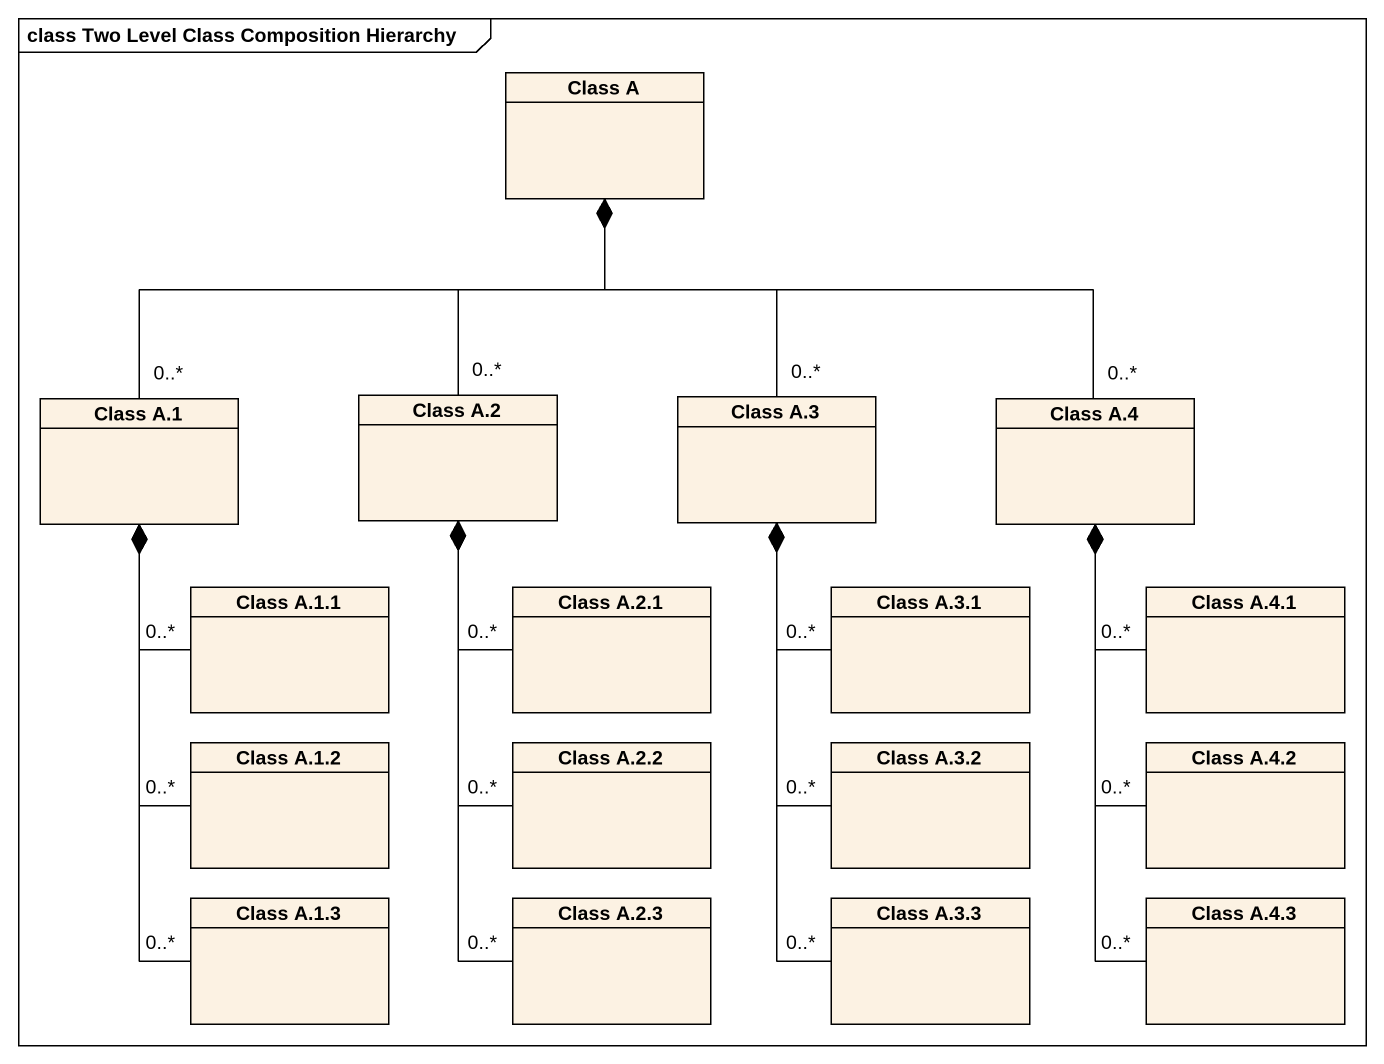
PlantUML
@startuml
mainframe class Two Level Class Composition Hierarchy
hide circle
hide empty members
class "Class A" as Class_A
class "Class A.1" as Class_A_1
class "Class A.2" as Class_A_2
class "Class A.3" as Class_A_3
class "Class A.4" as Class_A_4
class "Class A.1.1" as Class_A_1_1
class "Class A.2.1" as Class_A_2_1
class "Class A.3.1" as Class_A_3_1
class "Class A.4.1" as Class_A_4_1
class "Class A.1.2" as Class_A_1_2
class "Class A.2.2" as Class_A_2_2
class "Class A.3.2" as Class_A_3_2
class "Class A.4.2" as Class_A_4_2
class "Class A.1.3" as Class_A_1_3
class "Class A.2.3" as Class_A_2_3
class "Class A.3.3" as Class_A_3_3
class "Class A.4.3" as Class_A_4_3
Class_A_1 "0..*" -up-* Class_A
Class_A_2 "0..*" -up-* Class_A
Class_A_3 "0..*" -up-* Class_A
Class_A_4 "0..*" -up-* Class_A
Class_A_1_1 "0..*" -up-* Class_A_1
Class_A_2_1 "0..*" -up-* Class_A_2
Class_A_3_1 "0..*" -up-* Class_A_3
Class_A_4_1 "0..*" -up-* Class_A_4
Class_A_1_2 "0..*" -up-* Class_A_1
Class_A_2_2 "0..*" -up-* Class_A_2
Class_A_3_2 "0..*" -up-* Class_A_3
Class_A_4_2 "0..*" -up-* Class_A_4
Class_A_1_3 "0..*" -up-* Class_A_1
Class_A_2_3 "0..*" -up-* Class_A_2
Class_A_3_3 "0..*" -up-* Class_A_3
Class_A_4_3 "0..*" -up-* Class_A_4
@enduml
